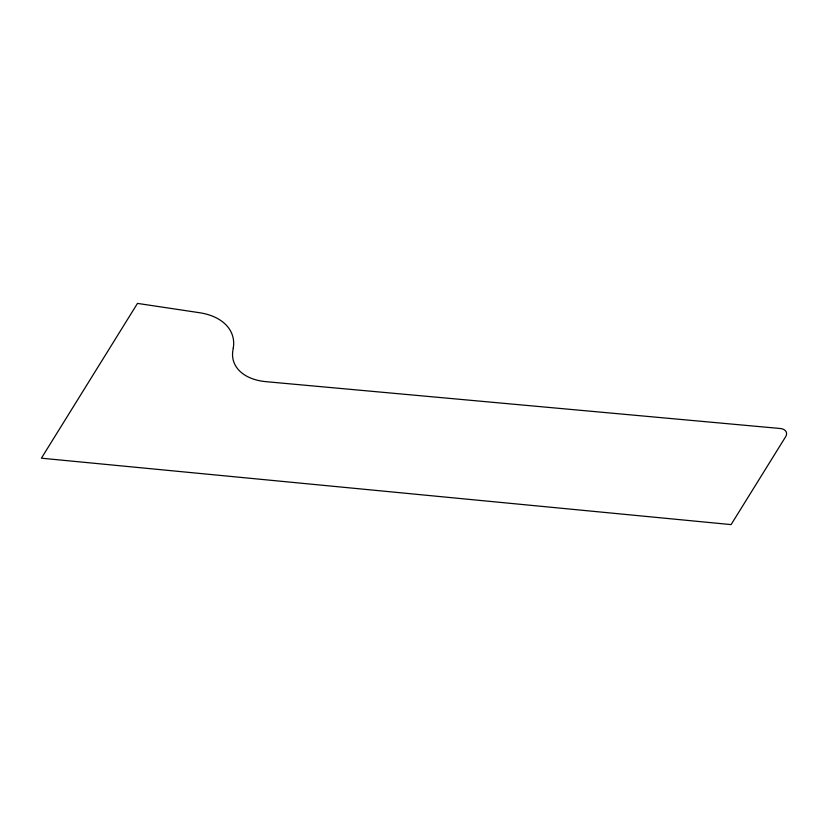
<?xml version="1.0" encoding="UTF-8"?>
<svg xmlns="http://www.w3.org/2000/svg" width="828" height="828" viewBox="0 0 828 828"><rect width="100%" height="100%" fill="white"/><g stroke="black" fill="none" stroke-linecap="round" stroke-linejoin="round"><path stroke-width="1.24" d="M233.289 347.967L232.885 350.389A53.064 34.176 -16.3 0 0 265.653 381.636L780.235 428.5A10.112 6.51 -16.3 0 1 785.679 436.656L731.093 524.6L41.4 458.194L137.479 303.4L199.507 312.715A60.651 39.061 -16.3 0 1 233.289 347.967"/></g></svg>
